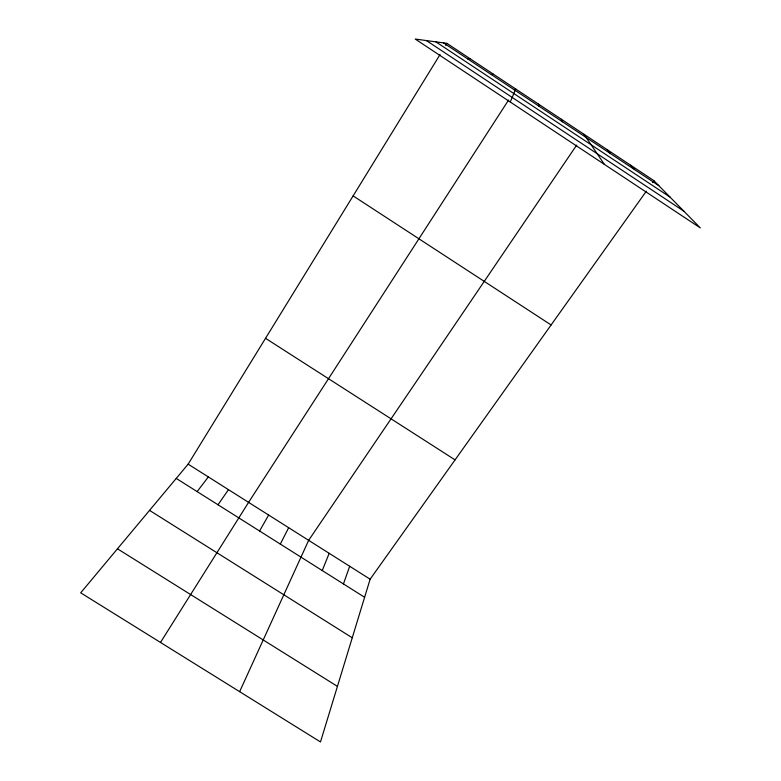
<?xml version="1.0" encoding="UTF-8"?>
<svg xmlns="http://www.w3.org/2000/svg" width="781" height="781" viewBox="0 0 781 781"><rect width="100%" height="100%" fill="white"/><g stroke="black" fill="none" stroke-linecap="round" stroke-linejoin="round"><path stroke-width="1.17" d="M646.307 191.218L370.126 579.199L320.483 741.95L80.697 592.828L188.143 464.158L440.035 54.572M343.455 583.924L349.683 566.274M322.241 570.54L329.182 553.319M510.257 102.008L515.724 88.995L514.425 90.996M239.63 691.673L308.651 540.335L576.681 145.09M280.311 544.084L288.667 527.702M259.585 531.002L268.654 515.05M445.678 45.396L446.927 43.365L653.853 180.616L700.303 227.906L415.209 39.05L446.927 43.365M160.495 642.451L248.592 502.368L508.607 99.997M218.006 504.77L228.482 489.658M652.477 182.539L653.853 180.616M197.144 491.6L208.342 476.918M491.347 74.585L492.84 73.814M467.487 58.77L469.918 58.604M117.462 548.799L337.441 686.372M149.542 510.383L352.26 637.784M188.143 464.158L370.126 579.199M176.242 478.411L364.61 597.28M265.54 338.319L455.069 459.882M353.119 195.894L551.103 324.964M443.569 42.906L658.793 185.644M435.896 41.862L670.059 197.115M426.416 40.573L683.931 211.231M630.628 165.211L634.65 169.633M607.345 149.767L610.439 153.574M584.012 134.293L604.348 164.342M561.305 119.229L562.554 121.816M538.539 104.127L538.88 106.118"/></g></svg>
